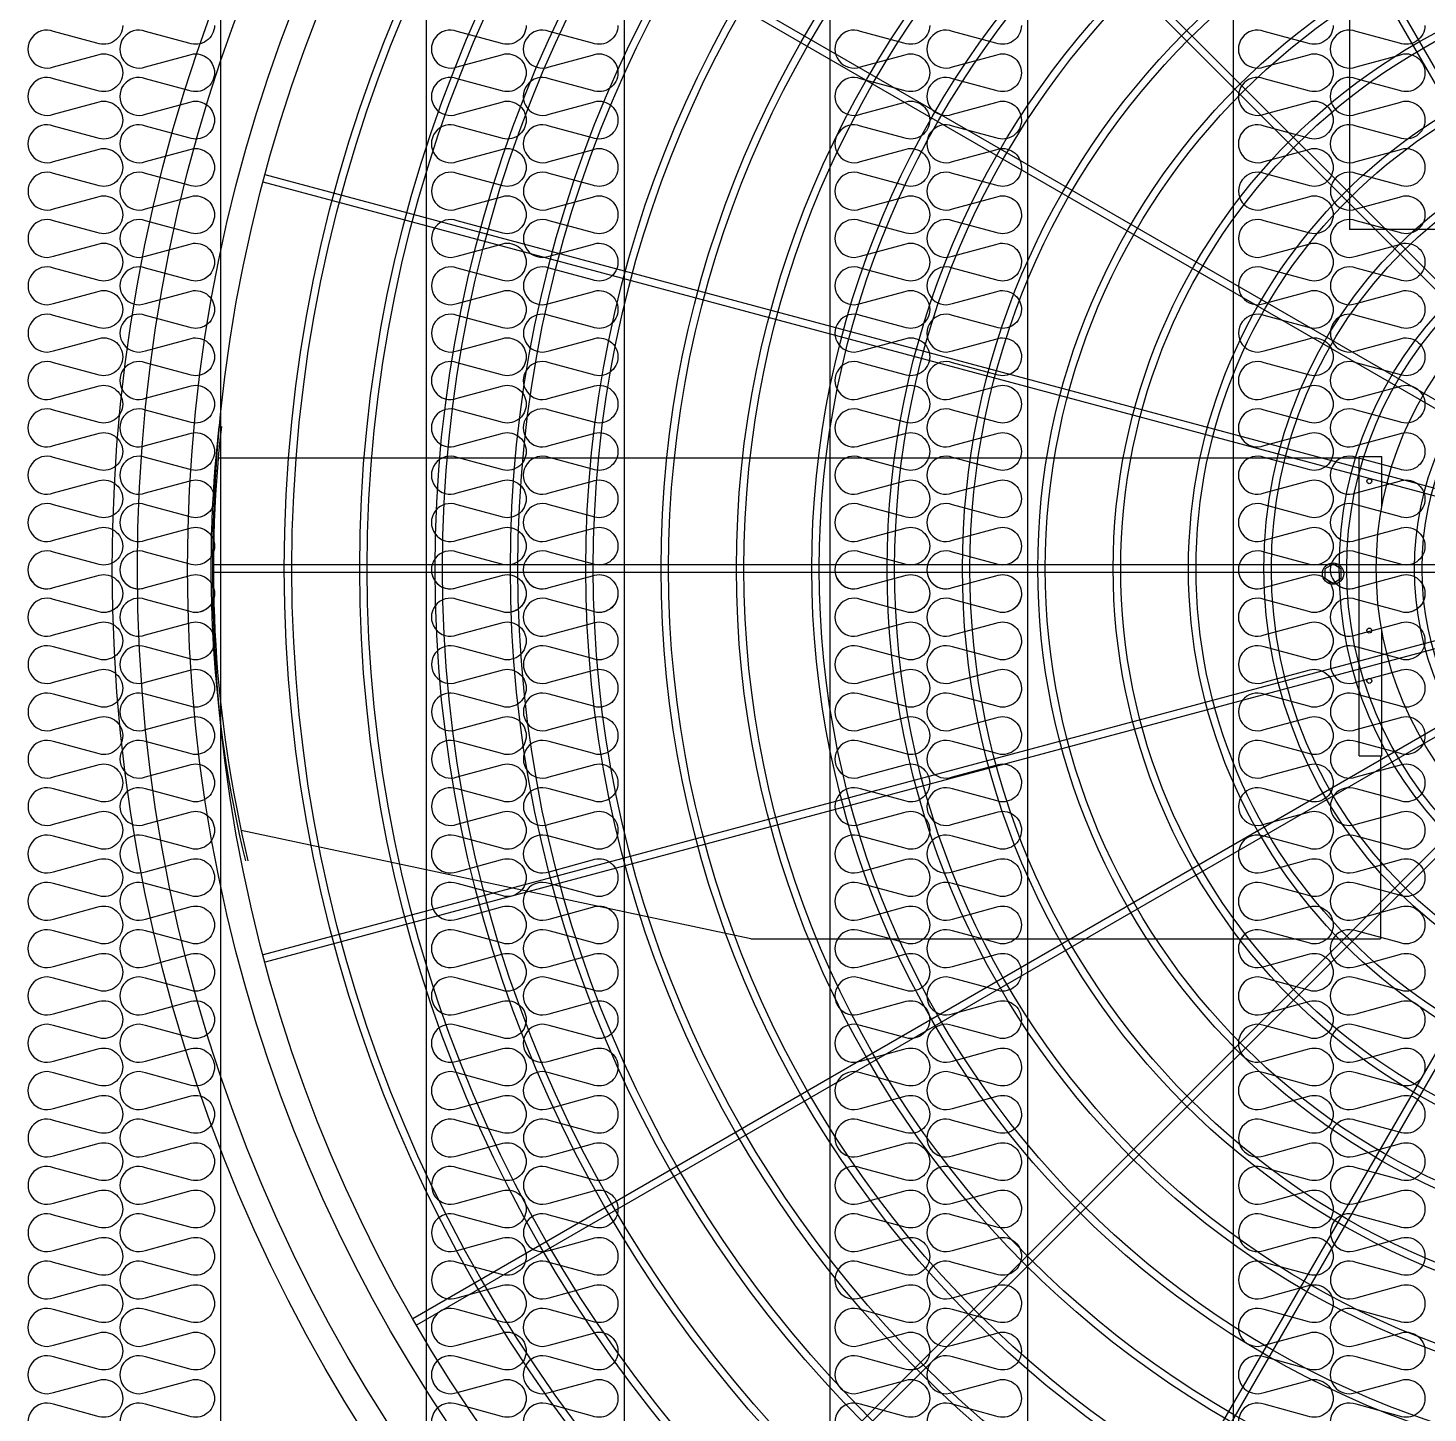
# Model space of a CAD drawing. Header units: millimetres. Extents: x 1723 to 33835, y 1764 to 24472.
# Drawn here: x 5948 to 7010, y 10652 to 11703 of the extents above; entities that cross this region are included whole.
import ezdxf

# ---------------------------------------------------------------- set-up
doc = ezdxf.new("R2010")
doc.units = ezdxf.units.MM
for name, color, linetype in [('LINE', 7, 'Continuous'), ('SMS', 220, 'Continuous'), ('냉각탑', 4, 'Continuous')]:
    doc.layers.add(name, color=color, linetype=linetype)

# ---------------------------------------------------------------- blocks, each defined once
blk = doc.blocks.new('A$C1FB73ED1')
for p, q in [((1251.1, 1336), (682.6, 2320.7)), ((1245.9, 1333), (677.4, 2317.7)), ((1237.6, 1326.6), (433.6, 2130.6)), ((1233.4, 1322.4), (429.4, 2126.4)), ((1224, 1308.9), (239.3, 1877.4)), ((1227, 1314.1), (242.3, 1882.6)), ((1218.4, 1293.4), (120.1, 1587.7)), ((1220, 1299.2), (121.7, 1593.5)), ((1217.1, 1283), (80, 1283)), ((1217.1, 1277), (80, 1277)), ((1218.4, 1266.6), (120.1, 972.3)), ((1220, 1260.8), (121.7, 966.5)), ((1224, 1251.1), (239.3, 682.6)), ((1227, 1245.9), (242.3, 677.4)), ((1233.4, 1237.6), (429.4, 433.6)), ((1237.6, 1233.4), (433.6, 429.4)), ((1245.9, 1227), (677.4, 242.3)), ((1251.1, 1224), (682.6, 239.3))]:
    blk.add_line(p, q)
for radius in [1280, 1260, 1220, 1200]:
    blk.add_circle((1280, 1280), radius)
at = {"ltscale": 5}
for radius in [1143, 1137, 1083, 1077, 1023, 1017, 963, 957, 903, 897, 843, 837, 783, 777, 723, 717, 663, 657, 603, 597, 543, 537, 483, 477, 423, 417, 363, 357, 303, 297, 243, 237]:
    blk.add_circle((1280, 1280), radius, dxfattribs=at)
at = {"color": 7}
blk.add_circle((1280, 1280), 273.5, dxfattribs=at)
at = {"layer": 'LINE', "color": 7}
for p, q in [((985.2, 2053.4), (985.2, 1550)), ((1130.8, 1550), (985.2, 1550)), ((1130.8, 1550), (985.2, 1550)), ((84.4, 1368.2), (993, 1368.2)), ((84.4, 1368.2), (993, 1368.2)), ((993, 1130.8), (993, 1369.4)), ((993, 1130.8), (993, 1369.4)), ((993, 1369.4), (1011, 1369.4)), ((993, 1369.4), (1011, 1369.4)), ((993, 1130.8), (993, 1369.4)), ((993, 1130.8), (993, 1369.4)), ((993, 1369.4), (1011, 1369.4)), ((993, 1369.4), (1011, 1369.4)), ((1011, 1329.5), (1011, 1369.4)), ((1011, 1329.5), (1011, 1369.4)), ((1011, 1329.5), (1011, 1369.4)), ((1011, 1329.5), (1011, 1369.4)), ((1011, 1130.8), (1011, 1230.5)), ((1011, 1130.8), (1011, 1230.5)), ((1011, 1130.8), (1011, 1230.5)), ((1011, 1130.8), (1011, 1230.5)), ((993, 1130.8), (1011, 1130.8)), ((993, 1130.8), (1011, 1130.8)), ((993, 1130.8), (1011, 1130.8)), ((993, 1130.8), (1011, 1130.8)), ((1010, 1130.8), (1010, 985.2)), ((1010, 1130.8), (1010, 985.2)), ((1010, 1130.8), (1010, 985.2)), ((1010, 1130.8), (1010, 985.2)), ((508.5, 985.2), (102.5, 1071.5)), ((508.5, 985.2), (1010, 985.2)), ((508.5, 985.2), (1010, 985.2))]:
    blk.add_line(p, q, dxfattribs=at)
blk.add_lwpolyline([(965.6, 1272.3), (972.1, 1268.5), (978.6, 1272.3), (978.6, 1279.8), (972.1, 1283.5), (965.6, 1279.8)], close=True, dxfattribs=at)
blk.add_lwpolyline([(965.6, 1272.3), (972.1, 1268.5), (978.6, 1272.3), (978.6, 1279.8), (972.1, 1283.5), (965.6, 1279.8)], close=True, dxfattribs=at)
blk.add_lwpolyline([(965.6, 1272.3), (972.1, 1268.5), (978.6, 1272.3), (978.6, 1279.8), (972.1, 1283.5), (965.6, 1279.8)], close=True, dxfattribs=at)
blk.add_lwpolyline([(965.6, 1272.3), (972.1, 1268.5), (978.6, 1272.3), (978.6, 1279.8), (972.1, 1283.5), (965.6, 1279.8)], close=True, dxfattribs=at)
for centre, radius in [((1001, 1349.6), 2), ((1001, 1349.6), 2), ((1001, 1349.6), 2), ((1001, 1349.6), 2), ((972.1, 1276), 8.5), ((972.1, 1276), 8.5), ((972.1, 1276), 8.5), ((972.1, 1276), 8.5), ((1001, 1230.6), 2), ((1001, 1230.6), 2), ((1001, 1230.6), 2), ((1001, 1230.6), 2), ((1001, 1190.6), 2), ((1001, 1190.6), 2), ((1001, 1190.6), 2), ((1001, 1190.6), 2)]:
    blk.add_circle(centre, radius, dxfattribs=at)
for radius, start, end in [(1000, 173.5007, 193.4595), (998, 173.4876, 193.487)]:
    blk.add_arc((1078.5, 1280), radius, start, end, dxfattribs=at)
blk = doc.blocks.new('3')
at = {"color": 7}
for p, q in [((6094.4, 13129.5), (6094.4, 9651.5)), ((6250.4, 13129.5), (6250.4, 9651.5)), ((6400.4, 13129.5), (6400.4, 9651.5)), ((6556.4, 13129.5), (6556.4, 9651.5)), ((6706.4, 13129.5), (6706.4, 9651.5)), ((6862.4, 13129.5), (6862.4, 9651.5))]:
    blk.add_line(p, q, dxfattribs=at)
at = {"layer": 'SMS', "color": 5, "elevation": 0}
for points in [[(6020.2, 11704.5, -0.524856), (6000.7, 11691.1), (5967.8, 11700, 1.449198), (5967.8, 11673.1), (6000.7, 11682, -0.524856), (6020.2, 11668.6, -0.524856), (6000.7, 11655.2), (5967.8, 11664.1, 1.449198), (5967.8, 11637.2), (6000.7, 11646.1, -0.524856), (6020.2, 11632.7, -0.524856), (6000.7, 11619.2), (5967.8, 11628.2, 1.449198), (5967.8, 11601.3), (6000.7, 11610.2, -0.524856), (6020.2, 11596.8, -0.524856), (6000.7, 11583.3), (5967.8, 11592.2, 1.449198), (5967.8, 11565.4), (6000.7, 11574.3, -0.524856), (6020.2, 11560.9, -0.524856), (6000.7, 11547.4), (5967.8, 11556.3, 1.449198), (5967.8, 11529.5), (6000.7, 11538.4, -0.524856), (6020.2, 11524.9, -0.524856), (6000.7, 11511.5), (5967.8, 11520.4, 1.449198), (5967.8, 11493.6), (6000.7, 11502.5, -0.524856), (6020.2, 11489, -0.524856), (6000.7, 11475.6), (5967.8, 11484.5, 1.449198), (5967.8, 11457.7), (6000.7, 11466.6, -0.524856), (6020.2, 11453.1, -0.524856), (6000.7, 11439.7), (5967.8, 11448.6, 1.449198), (5967.8, 11421.7), (6000.7, 11430.6, -0.524856), (6020.2, 11417.2, -0.524856), (6000.7, 11403.8), (5967.8, 11412.7, 1.449198), (5967.8, 11385.8), (6000.7, 11394.7, -0.524856), (6020.2, 11381.3, -0.524856), (6000.7, 11367.9), (5967.8, 11376.8, 1.449198), (5967.8, 11349.9), (6000.7, 11358.8, -0.524856), (6020.2, 11345.4, -0.524856), (6000.7, 11332), (5967.8, 11340.9, 1.449198), (5967.8, 11314), (6000.7, 11322.9, -0.524856), (6020.2, 11309.5, -0.524856), (6000.7, 11296.1), (5967.8, 11305, 1.449198), (5967.8, 11278.1), (6000.7, 11287, -0.524856), (6020.2, 11273.6, -0.417249), (6005.7, 11259.2)], [(6089.8, 11704.5, -0.524856), (6070.4, 11691.1), (6037.5, 11700, 1.449198), (6037.5, 11673.1), (6070.4, 11682, -0.524856), (6089.8, 11668.6, -0.524856), (6070.4, 11655.2), (6037.5, 11664.1, 1.449198), (6037.5, 11637.2), (6070.4, 11646.1, -0.524856), (6089.8, 11632.7, -0.524856), (6070.4, 11619.2), (6037.5, 11628.2, 1.449198), (6037.5, 11601.3), (6070.4, 11610.2, -0.524856), (6089.8, 11596.8, -0.524856), (6070.4, 11583.3), (6037.5, 11592.2, 1.449198), (6037.5, 11565.4), (6070.4, 11574.3, -0.524856), (6089.8, 11560.9, -0.524856), (6070.4, 11547.4), (6037.5, 11556.3, 1.449198), (6037.5, 11529.5), (6070.4, 11538.4, -0.524856), (6089.8, 11524.9, -0.524856), (6070.4, 11511.5), (6037.5, 11520.4, 1.449198), (6037.5, 11493.6), (6070.4, 11502.5, -0.524856), (6089.8, 11489, -0.524856), (6070.4, 11475.6), (6037.5, 11484.5, 1.449198), (6037.5, 11457.7), (6070.4, 11466.6, -0.524856), (6089.8, 11453.1, -0.524856), (6070.4, 11439.7), (6037.5, 11448.6, 1.449198), (6037.5, 11421.7), (6070.4, 11430.6, -0.524856), (6089.8, 11417.2, -0.524856), (6070.4, 11403.8), (6037.5, 11412.7, 1.449198), (6037.5, 11385.8), (6070.4, 11394.7, -0.524856), (6089.8, 11381.3, -0.524856), (6070.4, 11367.9), (6037.5, 11376.8, 1.449198), (6037.5, 11349.9), (6070.4, 11358.8, -0.524856), (6089.8, 11345.4, -0.524856), (6070.4, 11332), (6037.5, 11340.9, 1.449198), (6037.5, 11314), (6070.4, 11322.9, -0.524856), (6089.8, 11309.5, -0.524856), (6070.4, 11296.1), (6037.5, 11305, 1.449198), (6037.5, 11278.1), (6070.4, 11287, -0.524856), (6089.8, 11273.6, -0.417249), (6075.3, 11259.2)], [(6326.2, 11704.5, -0.524856), (6306.7, 11691.1), (6273.8, 11700, 1.449198), (6273.8, 11673.1), (6306.7, 11682, -0.524856), (6326.2, 11668.6, -0.524856), (6306.7, 11655.2), (6273.8, 11664.1, 1.449198), (6273.8, 11637.2), (6306.7, 11646.1, -0.524856), (6326.2, 11632.7, -0.524856), (6306.7, 11619.2), (6273.8, 11628.2, 1.449198), (6273.8, 11601.3), (6306.7, 11610.2, -0.524856), (6326.2, 11596.8, -0.524856), (6306.7, 11583.3), (6273.8, 11592.2, 1.449198), (6273.8, 11565.4), (6306.7, 11574.3, -0.524856), (6326.2, 11560.9, -0.524856), (6306.7, 11547.4), (6273.8, 11556.3, 1.449198), (6273.8, 11529.5), (6306.7, 11538.4, -0.524856), (6326.2, 11524.9, -0.524856), (6306.7, 11511.5), (6273.8, 11520.4, 1.449198), (6273.8, 11493.6), (6306.7, 11502.5, -0.524856), (6326.2, 11489, -0.524856), (6306.7, 11475.6), (6273.8, 11484.5, 1.449198), (6273.8, 11457.7), (6306.7, 11466.6, -0.524856), (6326.2, 11453.1, -0.524856), (6306.7, 11439.7), (6273.8, 11448.6, 1.449198), (6273.8, 11421.7), (6306.7, 11430.6, -0.524856), (6326.2, 11417.2, -0.524856), (6306.7, 11403.8), (6273.8, 11412.7, 1.449198), (6273.8, 11385.8), (6306.7, 11394.7, -0.524856), (6326.2, 11381.3, -0.524856), (6306.7, 11367.9), (6273.8, 11376.8, 1.449198), (6273.8, 11349.9), (6306.7, 11358.8, -0.524856), (6326.2, 11345.4, -0.524856), (6306.7, 11332), (6273.8, 11340.9, 1.449198), (6273.8, 11314), (6306.7, 11322.9, -0.524856), (6326.2, 11309.5, -0.524856), (6306.7, 11296.1), (6273.8, 11305, 1.449198), (6273.8, 11278.1), (6306.7, 11287, -0.524856), (6326.2, 11273.6, -0.417249), (6311.7, 11259.2)], [(6395.8, 11704.5, -0.524856), (6376.4, 11691.1), (6343.5, 11700, 1.449198), (6343.5, 11673.1), (6376.4, 11682, -0.524856), (6395.8, 11668.6, -0.524856), (6376.4, 11655.2), (6343.5, 11664.1, 1.449198), (6343.5, 11637.2), (6376.4, 11646.1, -0.524856), (6395.8, 11632.7, -0.524856), (6376.4, 11619.2), (6343.5, 11628.2, 1.449198), (6343.5, 11601.3), (6376.4, 11610.2, -0.524856), (6395.8, 11596.8, -0.524856), (6376.4, 11583.3), (6343.5, 11592.2, 1.449198), (6343.5, 11565.4), (6376.4, 11574.3, -0.524856), (6395.8, 11560.9, -0.524856), (6376.4, 11547.4), (6343.5, 11556.3, 1.449198), (6343.5, 11529.5), (6376.4, 11538.4, -0.524856), (6395.8, 11524.9, -0.524856), (6376.4, 11511.5), (6343.5, 11520.4, 1.449198), (6343.5, 11493.6), (6376.4, 11502.5, -0.524856), (6395.8, 11489, -0.524856), (6376.4, 11475.6), (6343.5, 11484.5, 1.449198), (6343.5, 11457.7), (6376.4, 11466.6, -0.524856), (6395.8, 11453.1, -0.524856), (6376.4, 11439.7), (6343.5, 11448.6, 1.449198), (6343.5, 11421.7), (6376.4, 11430.6, -0.524856), (6395.8, 11417.2, -0.524856), (6376.4, 11403.8), (6343.5, 11412.7, 1.449198), (6343.5, 11385.8), (6376.4, 11394.7, -0.524856), (6395.8, 11381.3, -0.524856), (6376.4, 11367.9), (6343.5, 11376.8, 1.449198), (6343.5, 11349.9), (6376.4, 11358.8, -0.524856), (6395.8, 11345.4, -0.524856), (6376.4, 11332), (6343.5, 11340.9, 1.449198), (6343.5, 11314), (6376.4, 11322.9, -0.524856), (6395.8, 11309.5, -0.524856), (6376.4, 11296.1), (6343.5, 11305, 1.449198), (6343.5, 11278.1), (6376.4, 11287, -0.524856), (6395.8, 11273.6, -0.417249), (6381.3, 11259.2)], [(6632.2, 11704.5, -0.524856), (6612.7, 11691.1), (6579.8, 11700, 1.449198), (6579.8, 11673.1), (6612.7, 11682, -0.524856), (6632.2, 11668.6, -0.524856), (6612.7, 11655.2), (6579.8, 11664.1, 1.449198), (6579.8, 11637.2), (6612.7, 11646.1, -0.524856), (6632.2, 11632.7, -0.524856), (6612.7, 11619.2), (6579.8, 11628.2, 1.449198), (6579.8, 11601.3), (6612.7, 11610.2, -0.524856), (6632.2, 11596.8, -0.524856), (6612.7, 11583.3), (6579.8, 11592.2, 1.449198), (6579.8, 11565.4), (6612.7, 11574.3, -0.524856), (6632.2, 11560.9, -0.524856), (6612.7, 11547.4), (6579.8, 11556.3, 1.449198), (6579.8, 11529.5), (6612.7, 11538.4, -0.524856), (6632.2, 11524.9, -0.524856), (6612.7, 11511.5), (6579.8, 11520.4, 1.449198), (6579.8, 11493.6), (6612.7, 11502.5, -0.524856), (6632.2, 11489, -0.524856), (6612.7, 11475.6), (6579.8, 11484.5, 1.449198), (6579.8, 11457.7), (6612.7, 11466.6, -0.524856), (6632.2, 11453.1, -0.524856), (6612.7, 11439.7), (6579.8, 11448.6, 1.449198), (6579.8, 11421.7), (6612.7, 11430.6, -0.524856), (6632.2, 11417.2, -0.524856), (6612.7, 11403.8), (6579.8, 11412.7, 1.449198), (6579.8, 11385.8), (6612.7, 11394.7, -0.524856), (6632.2, 11381.3, -0.524856), (6612.7, 11367.9), (6579.8, 11376.8, 1.449198), (6579.8, 11349.9), (6612.7, 11358.8, -0.524856), (6632.2, 11345.4, -0.524856), (6612.7, 11332), (6579.8, 11340.9, 1.449198), (6579.8, 11314), (6612.7, 11322.9, -0.524856), (6632.2, 11309.5, -0.524856), (6612.7, 11296.1), (6579.8, 11305, 1.449198), (6579.8, 11278.1), (6612.7, 11287, -0.524856), (6632.2, 11273.6, -0.417249), (6617.7, 11259.2)], [(6701.8, 11704.5, -0.524856), (6682.4, 11691.1), (6649.5, 11700, 1.449198), (6649.5, 11673.1), (6682.4, 11682, -0.524856), (6701.8, 11668.6, -0.524856), (6682.4, 11655.2), (6649.5, 11664.1, 1.449198), (6649.5, 11637.2), (6682.4, 11646.1, -0.524856), (6701.8, 11632.7, -0.524856), (6682.4, 11619.2), (6649.5, 11628.2, 1.449198), (6649.5, 11601.3), (6682.4, 11610.2, -0.524856), (6701.8, 11596.8, -0.524856), (6682.4, 11583.3), (6649.5, 11592.2, 1.449198), (6649.5, 11565.4), (6682.4, 11574.3, -0.524856), (6701.8, 11560.9, -0.524856), (6682.4, 11547.4), (6649.5, 11556.3, 1.449198), (6649.5, 11529.5), (6682.4, 11538.4, -0.524856), (6701.8, 11524.9, -0.524856), (6682.4, 11511.5), (6649.5, 11520.4, 1.449198), (6649.5, 11493.6), (6682.4, 11502.5, -0.524856), (6701.8, 11489, -0.524856), (6682.4, 11475.6), (6649.5, 11484.5, 1.449198), (6649.5, 11457.7), (6682.4, 11466.6, -0.524856), (6701.8, 11453.1, -0.524856), (6682.4, 11439.7), (6649.5, 11448.6, 1.449198), (6649.5, 11421.7), (6682.4, 11430.6, -0.524856), (6701.8, 11417.2, -0.524856), (6682.4, 11403.8), (6649.5, 11412.7, 1.449198), (6649.5, 11385.8), (6682.4, 11394.7, -0.524856), (6701.8, 11381.3, -0.524856), (6682.4, 11367.9), (6649.5, 11376.8, 1.449198), (6649.5, 11349.9), (6682.4, 11358.8, -0.524856), (6701.8, 11345.4, -0.524856), (6682.4, 11332), (6649.5, 11340.9, 1.449198), (6649.5, 11314), (6682.4, 11322.9, -0.524856), (6701.8, 11309.5, -0.524856), (6682.4, 11296.1), (6649.5, 11305, 1.449198), (6649.5, 11278.1), (6682.4, 11287, -0.524856), (6701.8, 11273.6, -0.417249), (6687.3, 11259.2)], [(6938.2, 11704.5, -0.524856), (6918.7, 11691.1), (6885.8, 11700, 1.449198), (6885.8, 11673.1), (6918.7, 11682, -0.524856), (6938.2, 11668.6, -0.524856), (6918.7, 11655.2), (6885.8, 11664.1, 1.449198), (6885.8, 11637.2), (6918.7, 11646.1, -0.524856), (6938.2, 11632.7, -0.524856), (6918.7, 11619.2), (6885.8, 11628.2, 1.449198), (6885.8, 11601.3), (6918.7, 11610.2, -0.524856), (6938.2, 11596.8, -0.524856), (6918.7, 11583.3), (6885.8, 11592.2, 1.449198), (6885.8, 11565.4), (6918.7, 11574.3, -0.524856), (6938.2, 11560.9, -0.524856), (6918.7, 11547.4), (6885.8, 11556.3, 1.449198), (6885.8, 11529.5), (6918.7, 11538.4, -0.524856), (6938.2, 11524.9, -0.524856), (6918.7, 11511.5), (6885.8, 11520.4, 1.449198), (6885.8, 11493.6), (6918.7, 11502.5, -0.524856), (6938.2, 11489, -0.524856), (6918.7, 11475.6), (6885.8, 11484.5, 1.449198), (6885.8, 11457.7), (6918.7, 11466.6, -0.524856), (6938.2, 11453.1, -0.524856), (6918.7, 11439.7), (6885.8, 11448.6, 1.449198), (6885.8, 11421.7), (6918.7, 11430.6, -0.524856), (6938.2, 11417.2, -0.524856), (6918.7, 11403.8), (6885.8, 11412.7, 1.449198), (6885.8, 11385.8), (6918.7, 11394.7, -0.524856), (6938.2, 11381.3, -0.524856), (6918.7, 11367.9), (6885.8, 11376.8, 1.449198), (6885.8, 11349.9), (6918.7, 11358.8, -0.524856), (6938.2, 11345.4, -0.524856), (6918.7, 11332), (6885.8, 11340.9, 1.449198), (6885.8, 11314), (6918.7, 11322.9, -0.524856), (6938.2, 11309.5, -0.524856), (6918.7, 11296.1), (6885.8, 11305, 1.449198), (6885.8, 11278.1), (6918.7, 11287, -0.524856), (6938.2, 11273.6, -0.417249), (6923.7, 11259.2)], [(7007.8, 11704.5, -0.524856), (6988.4, 11691.1), (6955.5, 11700, 1.449198), (6955.5, 11673.1), (6988.4, 11682, -0.524856), (7007.8, 11668.6, -0.524856), (6988.4, 11655.2), (6955.5, 11664.1, 1.449198), (6955.5, 11637.2), (6988.4, 11646.1, -0.524856), (7007.8, 11632.7, -0.524856), (6988.4, 11619.2), (6955.5, 11628.2, 1.449198), (6955.5, 11601.3), (6988.4, 11610.2, -0.524856), (7007.8, 11596.8, -0.524856), (6988.4, 11583.3), (6955.5, 11592.2, 1.449198), (6955.5, 11565.4), (6988.4, 11574.3, -0.524856), (7007.8, 11560.9, -0.524856), (6988.4, 11547.4), (6955.5, 11556.3, 1.449198), (6955.5, 11529.5), (6988.4, 11538.4, -0.524856), (7007.8, 11524.9, -0.524856), (6988.4, 11511.5), (6955.5, 11520.4, 1.449198), (6955.5, 11493.6), (6988.4, 11502.5, -0.524856), (7007.8, 11489, -0.524856), (6988.4, 11475.6), (6955.5, 11484.5, 1.449198), (6955.5, 11457.7), (6988.4, 11466.6, -0.524856), (7007.8, 11453.1, -0.524856), (6988.4, 11439.7), (6955.5, 11448.6, 1.449198), (6955.5, 11421.7), (6988.4, 11430.6, -0.524856), (7007.8, 11417.2, -0.524856), (6988.4, 11403.8), (6955.5, 11412.7, 1.449198), (6955.5, 11385.8), (6988.4, 11394.7, -0.524856), (7007.8, 11381.3, -0.524856), (6988.4, 11367.9), (6955.5, 11376.8, 1.449198), (6955.5, 11349.9), (6988.4, 11358.8, -0.524856), (7007.8, 11345.4, -0.524856), (6988.4, 11332), (6955.5, 11340.9, 1.449198), (6955.5, 11314), (6988.4, 11322.9, -0.524856), (7007.8, 11309.5, -0.524856), (6988.4, 11296.1), (6955.5, 11305, 1.449198), (6955.5, 11278.1), (6988.4, 11287, -0.524856), (7007.8, 11273.6, -0.417249), (6993.3, 11259.2)], [(5948.8, 11287.9, 0.446849), (5967.8, 11278.1), (6000.7, 11287, -0.524856), (6020.2, 11273.6, -0.524856), (6000.7, 11260.1), (5967.8, 11269.1, 1.449198), (5967.8, 11242.2), (6000.7, 11251.1, -0.524856), (6020.2, 11237.7, -0.524856), (6000.7, 11224.2), (5967.8, 11233.1, 1.449198), (5967.8, 11206.3), (6000.7, 11215.2, -0.524856), (6020.2, 11201.8, -0.524856), (6000.7, 11188.3), (5967.8, 11197.2, 1.449198), (5967.8, 11170.4), (6000.7, 11179.3, -0.524856), (6020.2, 11165.8, -0.524856), (6000.7, 11152.4), (5967.8, 11161.3, 1.449198), (5967.8, 11134.5), (6000.7, 11143.4, -0.524856), (6020.2, 11129.9, -0.524856), (6000.7, 11116.5), (5967.8, 11125.4, 1.449198), (5967.8, 11098.6), (6000.7, 11107.5, -0.524856), (6020.2, 11094, -0.524856), (6000.7, 11080.6), (5967.8, 11089.5, 1.449198), (5967.8, 11062.6), (6000.7, 11071.5, -0.524856), (6020.2, 11058.1, -0.524856), (6000.7, 11044.7), (5967.8, 11053.6, 1.449198), (5967.8, 11026.7), (6000.7, 11035.6, -0.524856), (6020.2, 11022.2, -0.524856), (6000.7, 11008.8), (5967.8, 11017.7, 1.449198), (5967.8, 10990.8), (6000.7, 10999.7, -0.524856), (6020.2, 10986.3, -0.524856), (6000.7, 10972.9), (5967.8, 10981.8, 1.449198), (5967.8, 10954.9), (6000.7, 10963.8, -0.524856), (6020.2, 10950.4, -0.524856), (6000.7, 10937), (5967.8, 10945.9, 1.449198), (5967.8, 10919), (6000.7, 10927.9, -0.524856), (6020.2, 10914.5, -0.524856), (6000.7, 10901), (5967.8, 10910, 1.449198), (5967.8, 10883.1), (6000.7, 10892, -0.524856), (6020.2, 10878.6, -0.524856), (6000.7, 10865.1), (5967.8, 10874, 1.449198), (5967.8, 10847.2), (6000.7, 10856.1, -0.524856), (6020.2, 10842.7, -0.524856), (6000.7, 10829.2), (5967.8, 10838.1, 1.449198), (5967.8, 10811.3), (6000.7, 10820.2, -0.524856), (6020.2, 10806.7, -0.524856), (6000.7, 10793.3), (5967.8, 10802.2, 1.449198), (5967.8, 10775.4), (6000.7, 10784.3, -0.524856), (6020.2, 10770.8, -0.524856), (6000.7, 10757.4), (5967.8, 10766.3, 1.449198), (5967.8, 10739.5), (6000.7, 10748.4, -0.524856), (6020.2, 10734.9, -0.524856), (6000.7, 10721.5), (5967.8, 10730.4, 1.449198), (5967.8, 10703.5), (6000.7, 10712.4, -0.524856), (6020.2, 10699, -0.524856), (6000.7, 10685.6), (5967.8, 10694.5, 1.449198), (5967.8, 10667.6), (6000.7, 10676.5, -0.524856), (6020.2, 10663.1, -0.524856), (6000.7, 10649.7), (5967.8, 10658.6, 1.449198), (5967.8, 10631.7)], [(6018.5, 11287.9, 0.446849), (6037.5, 11278.1), (6070.4, 11287, -0.524856), (6089.8, 11273.6, -0.524856), (6070.4, 11260.1), (6037.5, 11269.1, 1.449198), (6037.5, 11242.2), (6070.4, 11251.1, -0.524856), (6089.8, 11237.7, -0.524856), (6070.4, 11224.2), (6037.5, 11233.1, 1.449198), (6037.5, 11206.3), (6070.4, 11215.2, -0.524856), (6089.8, 11201.8, -0.524856), (6070.4, 11188.3), (6037.5, 11197.2, 1.449198), (6037.5, 11170.4), (6070.4, 11179.3, -0.524856), (6089.8, 11165.8, -0.524856), (6070.4, 11152.4), (6037.5, 11161.3, 1.449198), (6037.5, 11134.5), (6070.4, 11143.4, -0.524856), (6089.8, 11129.9, -0.524856), (6070.4, 11116.5), (6037.5, 11125.4, 1.449198), (6037.5, 11098.6), (6070.4, 11107.5, -0.524856), (6089.8, 11094, -0.524856), (6070.4, 11080.6), (6037.5, 11089.5, 1.449198), (6037.5, 11062.6), (6070.4, 11071.5, -0.524856), (6089.8, 11058.1, -0.524856), (6070.4, 11044.7), (6037.5, 11053.6, 1.449198), (6037.5, 11026.7), (6070.4, 11035.6, -0.524856), (6089.8, 11022.2, -0.524856), (6070.4, 11008.8), (6037.5, 11017.7, 1.449198), (6037.5, 10990.8), (6070.4, 10999.7, -0.524856), (6089.8, 10986.3, -0.524856), (6070.4, 10972.9), (6037.5, 10981.8, 1.449198), (6037.5, 10954.9), (6070.4, 10963.8, -0.524856), (6089.8, 10950.4, -0.524856), (6070.4, 10937), (6037.5, 10945.9, 1.449198), (6037.5, 10919), (6070.4, 10927.9, -0.524856), (6089.8, 10914.5, -0.524856), (6070.4, 10901), (6037.5, 10910, 1.449198), (6037.5, 10883.1), (6070.4, 10892, -0.524856), (6089.8, 10878.6, -0.524856), (6070.4, 10865.1), (6037.5, 10874, 1.449198), (6037.5, 10847.2), (6070.4, 10856.1, -0.524856), (6089.8, 10842.7, -0.524856), (6070.4, 10829.2), (6037.5, 10838.1, 1.449198), (6037.5, 10811.3), (6070.4, 10820.2, -0.524856), (6089.8, 10806.7, -0.524856), (6070.4, 10793.3), (6037.5, 10802.2, 1.449198), (6037.5, 10775.4), (6070.4, 10784.3, -0.524856), (6089.8, 10770.8, -0.524856), (6070.4, 10757.4), (6037.5, 10766.3, 1.449198), (6037.5, 10739.5), (6070.4, 10748.4, -0.524856), (6089.8, 10734.9, -0.524856), (6070.4, 10721.5), (6037.5, 10730.4, 1.449198), (6037.5, 10703.5), (6070.4, 10712.4, -0.524856), (6089.8, 10699, -0.524856), (6070.4, 10685.6), (6037.5, 10694.5, 1.449198), (6037.5, 10667.6), (6070.4, 10676.5, -0.524856), (6089.8, 10663.1, -0.524856), (6070.4, 10649.7), (6037.5, 10658.6, 1.449198), (6037.5, 10631.7)], [(6254.8, 11287.9, 0.446849), (6273.8, 11278.1), (6306.7, 11287, -0.524856), (6326.2, 11273.6, -0.524856), (6306.7, 11260.1), (6273.8, 11269.1, 1.449198), (6273.8, 11242.2), (6306.7, 11251.1, -0.524856), (6326.2, 11237.7, -0.524856), (6306.7, 11224.2), (6273.8, 11233.1, 1.449198), (6273.8, 11206.3), (6306.7, 11215.2, -0.524856), (6326.2, 11201.8, -0.524856), (6306.7, 11188.3), (6273.8, 11197.2, 1.449198), (6273.8, 11170.4), (6306.7, 11179.3, -0.524856), (6326.2, 11165.8, -0.524856), (6306.7, 11152.4), (6273.8, 11161.3, 1.449198), (6273.8, 11134.5), (6306.7, 11143.4, -0.524856), (6326.2, 11129.9, -0.524856), (6306.7, 11116.5), (6273.8, 11125.4, 1.449198), (6273.8, 11098.6), (6306.7, 11107.5, -0.524856), (6326.2, 11094, -0.524856), (6306.7, 11080.6), (6273.8, 11089.5, 1.449198), (6273.8, 11062.6), (6306.7, 11071.5, -0.524856), (6326.2, 11058.1, -0.524856), (6306.7, 11044.7), (6273.8, 11053.6, 1.449198), (6273.8, 11026.7), (6306.7, 11035.6, -0.524856), (6326.2, 11022.2, -0.524856), (6306.7, 11008.8), (6273.8, 11017.7, 1.449198), (6273.8, 10990.8), (6306.7, 10999.7, -0.524856), (6326.2, 10986.3, -0.524856), (6306.7, 10972.9), (6273.8, 10981.8, 1.449198), (6273.8, 10954.9), (6306.7, 10963.8, -0.524856), (6326.2, 10950.4, -0.524856), (6306.7, 10937), (6273.8, 10945.9, 1.449198), (6273.8, 10919), (6306.7, 10927.9, -0.524856), (6326.2, 10914.5, -0.524856), (6306.7, 10901), (6273.8, 10910, 1.449198), (6273.8, 10883.1), (6306.7, 10892, -0.524856), (6326.2, 10878.6, -0.524856), (6306.7, 10865.1), (6273.8, 10874, 1.449198), (6273.8, 10847.2), (6306.7, 10856.1, -0.524856), (6326.2, 10842.7, -0.524856), (6306.7, 10829.2), (6273.8, 10838.1, 1.449198), (6273.8, 10811.3), (6306.7, 10820.2, -0.524856), (6326.2, 10806.7, -0.524856), (6306.7, 10793.3), (6273.8, 10802.2, 1.449198), (6273.8, 10775.4), (6306.7, 10784.3, -0.524856), (6326.2, 10770.8, -0.524856), (6306.7, 10757.4), (6273.8, 10766.3, 1.449198), (6273.8, 10739.5), (6306.7, 10748.4, -0.524856), (6326.2, 10734.9, -0.524856), (6306.7, 10721.5), (6273.8, 10730.4, 1.449198), (6273.8, 10703.5), (6306.7, 10712.4, -0.524856), (6326.2, 10699, -0.524856), (6306.7, 10685.6), (6273.8, 10694.5, 1.449198), (6273.8, 10667.6), (6306.7, 10676.5, -0.524856), (6326.2, 10663.1, -0.524856), (6306.7, 10649.7), (6273.8, 10658.6, 1.449198), (6273.8, 10631.7)], [(6324.5, 11287.9, 0.446849), (6343.5, 11278.1), (6376.4, 11287, -0.524856), (6395.8, 11273.6, -0.524856), (6376.4, 11260.1), (6343.5, 11269.1, 1.449198), (6343.5, 11242.2), (6376.4, 11251.1, -0.524856), (6395.8, 11237.7, -0.524856), (6376.4, 11224.2), (6343.5, 11233.1, 1.449198), (6343.5, 11206.3), (6376.4, 11215.2, -0.524856), (6395.8, 11201.8, -0.524856), (6376.4, 11188.3), (6343.5, 11197.2, 1.449198), (6343.5, 11170.4), (6376.4, 11179.3, -0.524856), (6395.8, 11165.8, -0.524856), (6376.4, 11152.4), (6343.5, 11161.3, 1.449198), (6343.5, 11134.5), (6376.4, 11143.4, -0.524856), (6395.8, 11129.9, -0.524856), (6376.4, 11116.5), (6343.5, 11125.4, 1.449198), (6343.5, 11098.6), (6376.4, 11107.5, -0.524856), (6395.8, 11094, -0.524856), (6376.4, 11080.6), (6343.5, 11089.5, 1.449198), (6343.5, 11062.6), (6376.4, 11071.5, -0.524856), (6395.8, 11058.1, -0.524856), (6376.4, 11044.7), (6343.5, 11053.6, 1.449198), (6343.5, 11026.7), (6376.4, 11035.6, -0.524856), (6395.8, 11022.2, -0.524856), (6376.4, 11008.8), (6343.5, 11017.7, 1.449198), (6343.5, 10990.8), (6376.4, 10999.7, -0.524856), (6395.8, 10986.3, -0.524856), (6376.4, 10972.9), (6343.5, 10981.8, 1.449198), (6343.5, 10954.9), (6376.4, 10963.8, -0.524856), (6395.8, 10950.4, -0.524856), (6376.4, 10937), (6343.5, 10945.9, 1.449198), (6343.5, 10919), (6376.4, 10927.9, -0.524856), (6395.8, 10914.5, -0.524856), (6376.4, 10901), (6343.5, 10910, 1.449198), (6343.5, 10883.1), (6376.4, 10892, -0.524856), (6395.8, 10878.6, -0.524856), (6376.4, 10865.1), (6343.5, 10874, 1.449198), (6343.5, 10847.2), (6376.4, 10856.1, -0.524856), (6395.8, 10842.7, -0.524856), (6376.4, 10829.2), (6343.5, 10838.1, 1.449198), (6343.5, 10811.3), (6376.4, 10820.2, -0.524856), (6395.8, 10806.7, -0.524856), (6376.4, 10793.3), (6343.5, 10802.2, 1.449198), (6343.5, 10775.4), (6376.4, 10784.3, -0.524856), (6395.8, 10770.8, -0.524856), (6376.4, 10757.4), (6343.5, 10766.3, 1.449198), (6343.5, 10739.5), (6376.4, 10748.4, -0.524856), (6395.8, 10734.9, -0.524856), (6376.4, 10721.5), (6343.5, 10730.4, 1.449198), (6343.5, 10703.5), (6376.4, 10712.4, -0.524856), (6395.8, 10699, -0.524856), (6376.4, 10685.6), (6343.5, 10694.5, 1.449198), (6343.5, 10667.6), (6376.4, 10676.5, -0.524856), (6395.8, 10663.1, -0.524856), (6376.4, 10649.7), (6343.5, 10658.6, 1.449198), (6343.5, 10631.7)], [(6560.8, 11287.9, 0.446849), (6579.8, 11278.1), (6612.7, 11287, -0.524856), (6632.2, 11273.6, -0.524856), (6612.7, 11260.1), (6579.8, 11269.1, 1.449198), (6579.8, 11242.2), (6612.7, 11251.1, -0.524856), (6632.2, 11237.7, -0.524856), (6612.7, 11224.2), (6579.8, 11233.1, 1.449198), (6579.8, 11206.3), (6612.7, 11215.2, -0.524856), (6632.2, 11201.8, -0.524856), (6612.7, 11188.3), (6579.8, 11197.2, 1.449198), (6579.8, 11170.4), (6612.7, 11179.3, -0.524856), (6632.2, 11165.8, -0.524856), (6612.7, 11152.4), (6579.8, 11161.3, 1.449198), (6579.8, 11134.5), (6612.7, 11143.4, -0.524856), (6632.2, 11129.9, -0.524856), (6612.7, 11116.5), (6579.8, 11125.4, 1.449198), (6579.8, 11098.6), (6612.7, 11107.5, -0.524856), (6632.2, 11094, -0.524856), (6612.7, 11080.6), (6579.8, 11089.5, 1.449198), (6579.8, 11062.6), (6612.7, 11071.5, -0.524856), (6632.2, 11058.1, -0.524856), (6612.7, 11044.7), (6579.8, 11053.6, 1.449198), (6579.8, 11026.7), (6612.7, 11035.6, -0.524856), (6632.2, 11022.2, -0.524856), (6612.7, 11008.8), (6579.8, 11017.7, 1.449198), (6579.8, 10990.8), (6612.7, 10999.7, -0.524856), (6632.2, 10986.3, -0.524856), (6612.7, 10972.9), (6579.8, 10981.8, 1.449198), (6579.8, 10954.9), (6612.7, 10963.8, -0.524856), (6632.2, 10950.4, -0.524856), (6612.7, 10937), (6579.8, 10945.9, 1.449198), (6579.8, 10919), (6612.7, 10927.9, -0.524856), (6632.2, 10914.5, -0.524856), (6612.7, 10901), (6579.8, 10910, 1.449198), (6579.8, 10883.1), (6612.7, 10892, -0.524856), (6632.2, 10878.6, -0.524856), (6612.7, 10865.1), (6579.8, 10874, 1.449198), (6579.8, 10847.2), (6612.7, 10856.1, -0.524856), (6632.2, 10842.7, -0.524856), (6612.7, 10829.2), (6579.8, 10838.1, 1.449198), (6579.8, 10811.3), (6612.7, 10820.2, -0.524856), (6632.2, 10806.7, -0.524856), (6612.7, 10793.3), (6579.8, 10802.2, 1.449198), (6579.8, 10775.4), (6612.7, 10784.3, -0.524856), (6632.2, 10770.8, -0.524856), (6612.7, 10757.4), (6579.8, 10766.3, 1.449198), (6579.8, 10739.5), (6612.7, 10748.4, -0.524856), (6632.2, 10734.9, -0.524856), (6612.7, 10721.5), (6579.8, 10730.4, 1.449198), (6579.8, 10703.5), (6612.7, 10712.4, -0.524856), (6632.2, 10699, -0.524856), (6612.7, 10685.6), (6579.8, 10694.5, 1.449198), (6579.8, 10667.6), (6612.7, 10676.5, -0.524856), (6632.2, 10663.1, -0.524856), (6612.7, 10649.7), (6579.8, 10658.6, 1.449198), (6579.8, 10631.7)], [(6630.5, 11287.9, 0.446849), (6649.5, 11278.1), (6682.4, 11287, -0.524856), (6701.8, 11273.6, -0.524856), (6682.4, 11260.1), (6649.5, 11269.1, 1.449198), (6649.5, 11242.2), (6682.4, 11251.1, -0.524856), (6701.8, 11237.7, -0.524856), (6682.4, 11224.2), (6649.5, 11233.1, 1.449198), (6649.5, 11206.3), (6682.4, 11215.2, -0.524856), (6701.8, 11201.8, -0.524856), (6682.4, 11188.3), (6649.5, 11197.2, 1.449198), (6649.5, 11170.4), (6682.4, 11179.3, -0.524856), (6701.8, 11165.8, -0.524856), (6682.4, 11152.4), (6649.5, 11161.3, 1.449198), (6649.5, 11134.5), (6682.4, 11143.4, -0.524856), (6701.8, 11129.9, -0.524856), (6682.4, 11116.5), (6649.5, 11125.4, 1.449198), (6649.5, 11098.6), (6682.4, 11107.5, -0.524856), (6701.8, 11094, -0.524856), (6682.4, 11080.6), (6649.5, 11089.5, 1.449198), (6649.5, 11062.6), (6682.4, 11071.5, -0.524856), (6701.8, 11058.1, -0.524856), (6682.4, 11044.7), (6649.5, 11053.6, 1.449198), (6649.5, 11026.7), (6682.4, 11035.6, -0.524856), (6701.8, 11022.2, -0.524856), (6682.4, 11008.8), (6649.5, 11017.7, 1.449198), (6649.5, 10990.8), (6682.4, 10999.7, -0.524856), (6701.8, 10986.3, -0.524856), (6682.4, 10972.9), (6649.5, 10981.8, 1.449198), (6649.5, 10954.9), (6682.4, 10963.8, -0.524856), (6701.8, 10950.4, -0.524856), (6682.4, 10937), (6649.5, 10945.9, 1.449198), (6649.5, 10919), (6682.4, 10927.9, -0.524856), (6701.8, 10914.5, -0.524856), (6682.4, 10901), (6649.5, 10910, 1.449198), (6649.5, 10883.1), (6682.4, 10892, -0.524856), (6701.8, 10878.6, -0.524856), (6682.4, 10865.1), (6649.5, 10874, 1.449198), (6649.5, 10847.2), (6682.4, 10856.1, -0.524856), (6701.8, 10842.7, -0.524856), (6682.4, 10829.2), (6649.5, 10838.1, 1.449198), (6649.5, 10811.3), (6682.4, 10820.2, -0.524856), (6701.8, 10806.7, -0.524856), (6682.4, 10793.3), (6649.5, 10802.2, 1.449198), (6649.5, 10775.4), (6682.4, 10784.3, -0.524856), (6701.8, 10770.8, -0.524856), (6682.4, 10757.4), (6649.5, 10766.3, 1.449198), (6649.5, 10739.5), (6682.4, 10748.4, -0.524856), (6701.8, 10734.9, -0.524856), (6682.4, 10721.5), (6649.5, 10730.4, 1.449198), (6649.5, 10703.5), (6682.4, 10712.4, -0.524856), (6701.8, 10699, -0.524856), (6682.4, 10685.6), (6649.5, 10694.5, 1.449198), (6649.5, 10667.6), (6682.4, 10676.5, -0.524856), (6701.8, 10663.1, -0.524856), (6682.4, 10649.7), (6649.5, 10658.6, 1.449198), (6649.5, 10631.7)], [(6866.8, 11287.9, 0.446849), (6885.8, 11278.1), (6918.7, 11287, -0.524856), (6938.2, 11273.6, -0.524856), (6918.7, 11260.1), (6885.8, 11269.1, 1.449198), (6885.8, 11242.2), (6918.7, 11251.1, -0.524856), (6938.2, 11237.7, -0.524856), (6918.7, 11224.2), (6885.8, 11233.1, 1.449198), (6885.8, 11206.3), (6918.7, 11215.2, -0.524856), (6938.2, 11201.8, -0.524856), (6918.7, 11188.3), (6885.8, 11197.2, 1.449198), (6885.8, 11170.4), (6918.7, 11179.3, -0.524856), (6938.2, 11165.8, -0.524856), (6918.7, 11152.4), (6885.8, 11161.3, 1.449198), (6885.8, 11134.5), (6918.7, 11143.4, -0.524856), (6938.2, 11129.9, -0.524856), (6918.7, 11116.5), (6885.8, 11125.4, 1.449198), (6885.8, 11098.6), (6918.7, 11107.5, -0.524856), (6938.2, 11094, -0.524856), (6918.7, 11080.6), (6885.8, 11089.5, 1.449198), (6885.8, 11062.6), (6918.7, 11071.5, -0.524856), (6938.2, 11058.1, -0.524856), (6918.7, 11044.7), (6885.8, 11053.6, 1.449198), (6885.8, 11026.7), (6918.7, 11035.6, -0.524856), (6938.2, 11022.2, -0.524856), (6918.7, 11008.8), (6885.8, 11017.7, 1.449198), (6885.8, 10990.8), (6918.7, 10999.7, -0.524856), (6938.2, 10986.3, -0.524856), (6918.7, 10972.9), (6885.8, 10981.8, 1.449198), (6885.8, 10954.9), (6918.7, 10963.8, -0.524856), (6938.2, 10950.4, -0.524856), (6918.7, 10937), (6885.8, 10945.9, 1.449198), (6885.8, 10919), (6918.7, 10927.9, -0.524856), (6938.2, 10914.5, -0.524856), (6918.7, 10901), (6885.8, 10910, 1.449198), (6885.8, 10883.1), (6918.7, 10892, -0.524856), (6938.2, 10878.6, -0.524856), (6918.7, 10865.1), (6885.8, 10874, 1.449198), (6885.8, 10847.2), (6918.7, 10856.1, -0.524856), (6938.2, 10842.7, -0.524856), (6918.7, 10829.2), (6885.8, 10838.1, 1.449198), (6885.8, 10811.3), (6918.7, 10820.2, -0.524856), (6938.2, 10806.7, -0.524856), (6918.7, 10793.3), (6885.8, 10802.2, 1.449198), (6885.8, 10775.4), (6918.7, 10784.3, -0.524856), (6938.2, 10770.8, -0.524856), (6918.7, 10757.4), (6885.8, 10766.3, 1.449198), (6885.8, 10739.5), (6918.7, 10748.4, -0.524856), (6938.2, 10734.9, -0.524856), (6918.7, 10721.5), (6885.8, 10730.4, 1.449198), (6885.8, 10703.5), (6918.7, 10712.4, -0.524856), (6938.2, 10699, -0.524856), (6918.7, 10685.6), (6885.8, 10694.5, 1.449198), (6885.8, 10667.6), (6918.7, 10676.5, -0.524856), (6938.2, 10663.1, -0.524856), (6918.7, 10649.7), (6885.8, 10658.6, 1.449198), (6885.8, 10631.7)], [(6936.5, 11287.9, 0.446849), (6955.5, 11278.1), (6988.4, 11287, -0.524856), (7007.8, 11273.6, -0.524856), (6988.4, 11260.1), (6955.5, 11269.1, 1.449198), (6955.5, 11242.2), (6988.4, 11251.1, -0.524856), (7007.8, 11237.7, -0.524856), (6988.4, 11224.2), (6955.5, 11233.1, 1.449198), (6955.5, 11206.3), (6988.4, 11215.2, -0.524856), (7007.8, 11201.8, -0.524856), (6988.4, 11188.3), (6955.5, 11197.2, 1.449198), (6955.5, 11170.4), (6988.4, 11179.3, -0.524856), (7007.8, 11165.8, -0.524856), (6988.4, 11152.4), (6955.5, 11161.3, 1.449198), (6955.5, 11134.5), (6988.4, 11143.4, -0.524856), (7007.8, 11129.9, -0.524856), (6988.4, 11116.5), (6955.5, 11125.4, 1.449198), (6955.5, 11098.6), (6988.4, 11107.5, -0.524856), (7007.8, 11094, -0.524856), (6988.4, 11080.6), (6955.5, 11089.5, 1.449198), (6955.5, 11062.6), (6988.4, 11071.5, -0.524856), (7007.8, 11058.1, -0.524856), (6988.4, 11044.7), (6955.5, 11053.6, 1.449198), (6955.5, 11026.7), (6988.4, 11035.6, -0.524856), (7007.8, 11022.2, -0.524856), (6988.4, 11008.8), (6955.5, 11017.7, 1.449198), (6955.5, 10990.8), (6988.4, 10999.7, -0.524856), (7007.8, 10986.3, -0.524856), (6988.4, 10972.9), (6955.5, 10981.8, 1.449198), (6955.5, 10954.9), (6988.4, 10963.8, -0.524856), (7007.8, 10950.4, -0.524856), (6988.4, 10937), (6955.5, 10945.9, 1.449198), (6955.5, 10919), (6988.4, 10927.9, -0.524856), (7007.8, 10914.5, -0.524856), (6988.4, 10901), (6955.5, 10910, 1.449198), (6955.5, 10883.1), (6988.4, 10892, -0.524856), (7007.8, 10878.6, -0.524856), (6988.4, 10865.1), (6955.5, 10874, 1.449198), (6955.5, 10847.2), (6988.4, 10856.1, -0.524856), (7007.8, 10842.7, -0.524856), (6988.4, 10829.2), (6955.5, 10838.1, 1.449198), (6955.5, 10811.3), (6988.4, 10820.2, -0.524856), (7007.8, 10806.7, -0.524856), (6988.4, 10793.3), (6955.5, 10802.2, 1.449198), (6955.5, 10775.4), (6988.4, 10784.3, -0.524856), (7007.8, 10770.8, -0.524856), (6988.4, 10757.4), (6955.5, 10766.3, 1.449198), (6955.5, 10739.5), (6988.4, 10748.4, -0.524856), (7007.8, 10734.9, -0.524856), (6988.4, 10721.5), (6955.5, 10730.4, 1.449198), (6955.5, 10703.5), (6988.4, 10712.4, -0.524856), (7007.8, 10699, -0.524856), (6988.4, 10685.6), (6955.5, 10694.5, 1.449198), (6955.5, 10667.6), (6988.4, 10676.5, -0.524856), (7007.8, 10663.1, -0.524856), (6988.4, 10649.7), (6955.5, 10658.6, 1.449198), (6955.5, 10631.7)]]:
    blk.add_lwpolyline(points, format="xyb", dxfattribs=at)
at = {"layer": '냉각탑', "xscale": 0.9523437499999998, "yscale": 0.9523437499999998, "zscale": 0.9523437499999998}
blk.add_blockref('A$C1FB73ED1', (6012.3, 10073.5), dxfattribs=at)

msp = doc.modelspace()

# ---------------------------------------------------------------- block references
msp.add_blockref('3', (0, 0))

doc.saveas('drawing.dxf')
